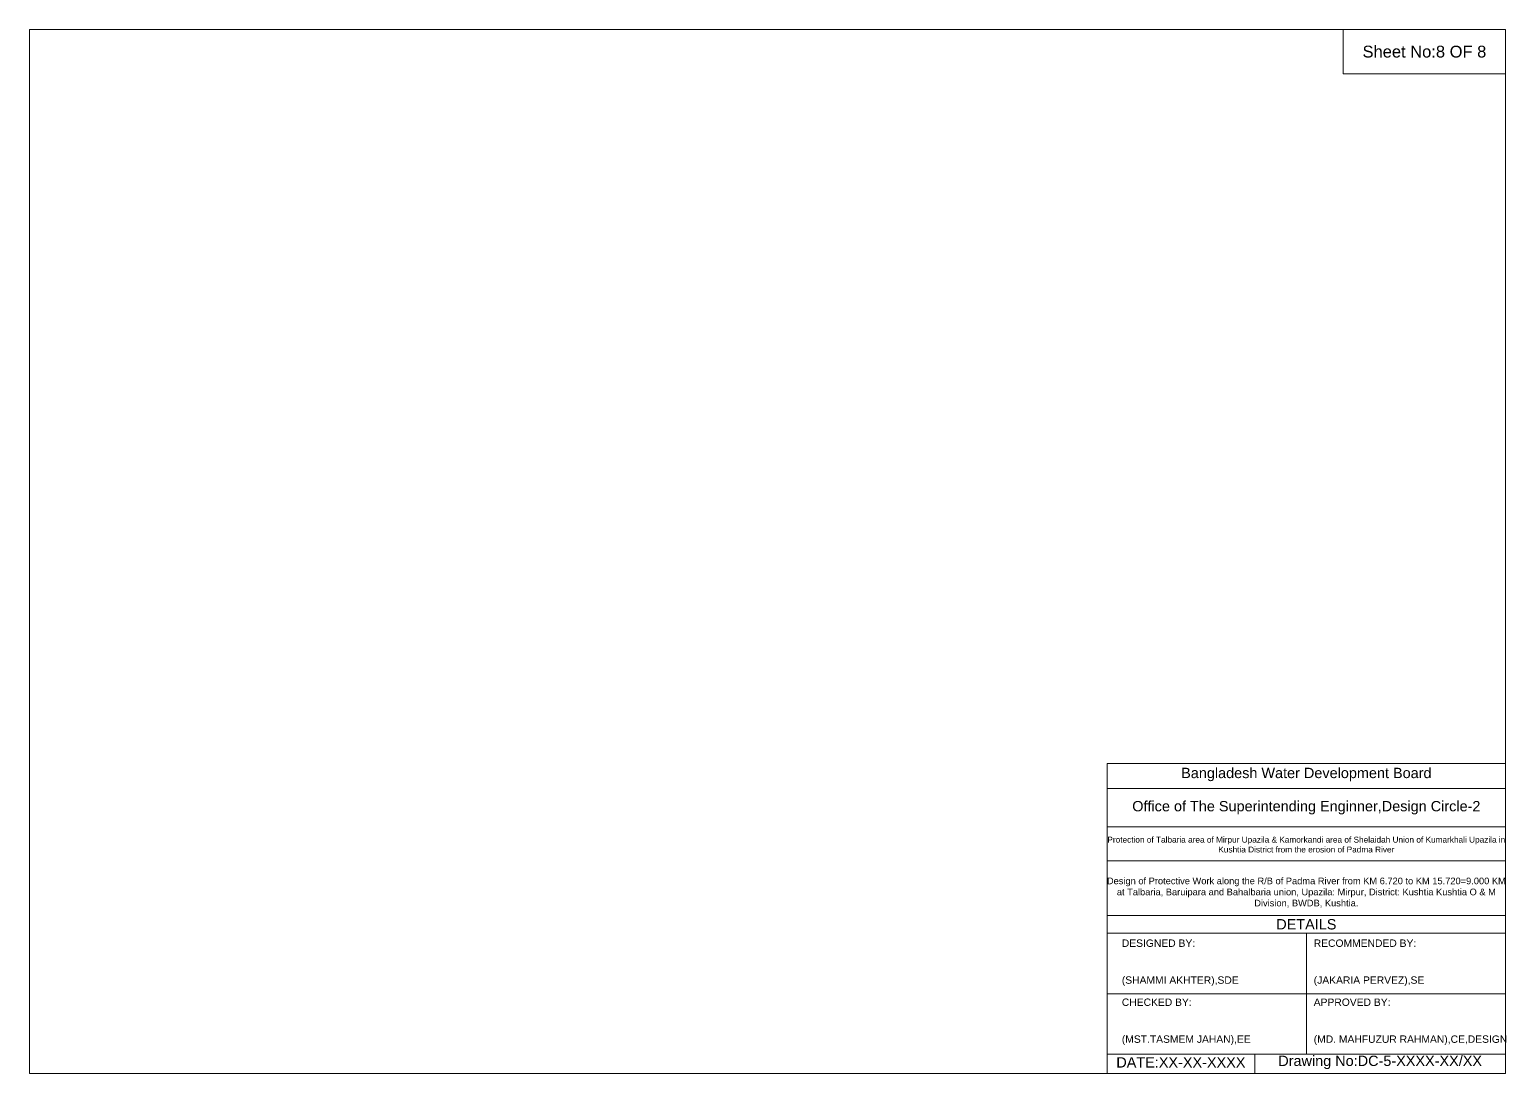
# Model space of a CAD drawing. Header units: inches. Extents: x 15 to 141071, y -30183 to 14738.
# Drawn here: x 64558.3 to 64749.8, y -11341.5 to -11206.2 of the extents above; entities that cross this region are included whole.
import ezdxf

# ---------------------------------------------------------------- set-up
doc = ezdxf.new("R2010")
doc.units = ezdxf.units.IN
doc.header["$MEASUREMENT"] = 0
doc.layers.add('Long Section Labels', color=7, linetype='Continuous', lineweight=9)
doc.styles.get("Standard").update_dxf_attribs({"font": 'arial.ttf'})

msp = doc.modelspace()

# ---------------------------------------------------------------- linework, layer by layer
at = {"layer": 'Long Section Labels'}
for points in [[(64558.313685, -11206.15654), (64749.658105, -11206.15654), (64749.658105, -11341.456179), (64558.313685, -11341.456179)], [(64728.610218, -11206.15654), (64749.658105, -11206.15654), (64749.658105, -11211.896872), (64728.610218, -11211.896872)]]:
    msp.add_lwpolyline(points, close=True, dxfattribs=at)
for points in [[(64697.995111, -11341.456179), (64697.995111, -11301.273851), (64749.658105, -11301.273851)], [(64697.995111, -11304.526706), (64749.658105, -11304.526706)], [(64697.995111, -11309.501661), (64749.658105, -11309.501661)], [(64697.995111, -11313.902583), (64749.658105, -11313.902583)], [(64697.995111, -11320.982326), (64749.658105, -11320.982326)], [(64697.995111, -11323.278459), (64749.658105, -11323.278459)], [(64723.826608, -11323.278459), (64723.826608, -11338.968702)], [(64697.995111, -11331.12358), (64749.658105, -11331.12358)], [(64697.995111, -11338.968702), (64749.658105, -11338.968702)], [(64717.129553, -11338.968702), (64717.129553, -11341.456179)]]:
    msp.add_lwpolyline(points, dxfattribs=at)

# ---------------------------------------------------------------- texts
at = {"layer": 'Long Section Labels', "attachment_point": 5}
for s, insert, char_height in [('Sheet No:8 OF 8', (64739.134161, -11209.026706), 1.53075536), ('Bangladesh Water Development Board', (64723.826608, -11302.708934), 1.33941094), ('Office of The Superintending Enginner,Design Circle-2', (64723.826608, -11307.014183), 1.33941094)]:
    msp.add_mtext(s, dxfattribs=dict(at, insert=insert, char_height=char_height))
at = {"layer": 'Long Section Labels'}
for s, insert, char_height, width, attachment_point in [('Protection of Talbaria area of Mirpur Upazila & Kamorkandi area of Shelaidah Union of Kumarkhali Upazila in Kushtia District from the erosion of Padma River', (64723.826608, -11311.797794), 0.76537768, 53.57643759, 5), ('Design of Protective Work along the R/B of Padma River from KM 6.720 to KM 15.720=9.000 KM at Talbaria, Baruipara and Bahalbaria union, Upazila: Mirpur, District: Kushtia Kushtia O & M Division, BWDB, Kushtia.', (64723.826608, -11318.016488), 0.86104989, 51.66299339, 5), ('DETAILS', (64723.826608, -11322.130393), 1.3394109, 53.57643759, 5), ('DESIGNED BY:^J^J^J(SHAMMI AKHTER),SDE', (64699.908555, -11327.105347), 0.9567221, 26.78821879, 4), ('RECOMMENDED BY:^J^J^J(JAKARIA PERVEZ),SE', (64724.78333, -11327.105347), 0.9567221, 26.78821879, 4), ('CHECKED BY:^J^J^J(MST.TASMEM JAHAN),EE', (64699.908555, -11334.759124), 0.9567221, 26.78821879, 4), ('APPROVED BY:^J^J^J(MD. MAHFUZUR RAHMAN),CE,DESIGN', (64724.78333, -11334.759124), 0.9567221, 26.78821879, 4), ('DATE:XX-XX-XXXX', (64707.562332, -11340.021096), 1.33941094, 26.78821879, 5), ('Drawing No:DC-5-XXXX-XX/XX', (64733.393829, -11340.021096), 1.33941094, 42.09577239, 5)]:
    msp.add_mtext(s, dxfattribs=dict(at, insert=insert, char_height=char_height, width=width, attachment_point=attachment_point))

doc.saveas('drawing.dxf')
